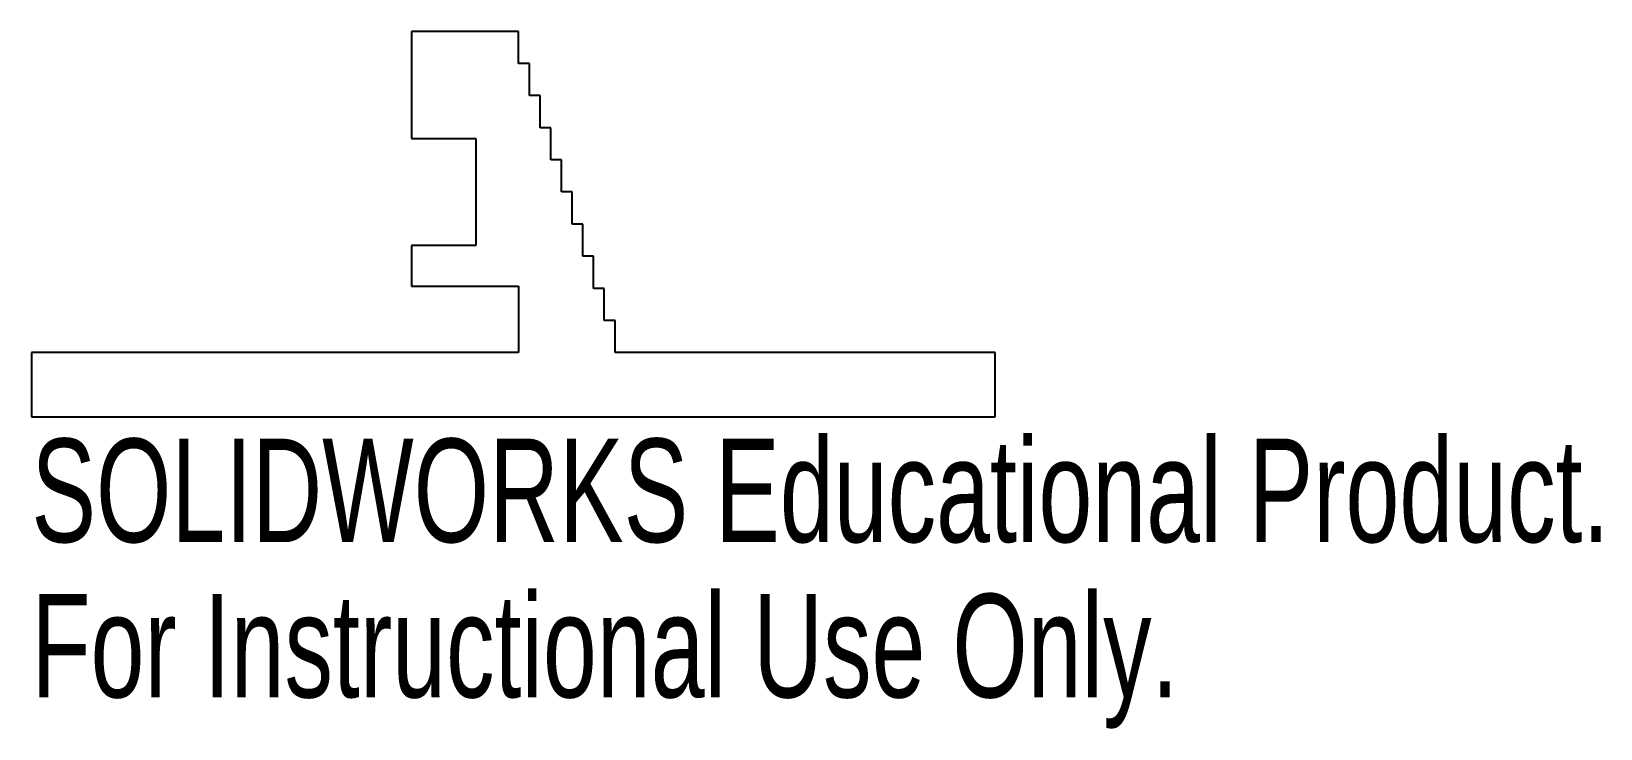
# Model space of a CAD drawing. Header units: millimetres. Extents: x -23.2 to 50, y -17.6 to 15.
import ezdxf

# ---------------------------------------------------------------- set-up
doc = ezdxf.new("R2010")
doc.units = ezdxf.units.MM
doc.styles.add('SLDTEXTSTYLE0', font='TXT', dxfattribs={"width": 0.7})

msp = doc.modelspace()

# ---------------------------------------------------------------- linework, layer by layer
at = {"color": 7, "linetype": 'Continuous', "lineweight": 25}
for p, q in [((-5.5, 15), (-5.5, 10)), ((-0.5, 15), (-5.5, 15)), ((-0.5, 13.5), (-0.5, 15)), ((0, 13.5), (-0.5, 13.5)), ((0, 12), (0, 13.5)), ((0.5, 12), (0, 12)), ((0.5, 10.5), (0.5, 12)), ((1, 10.5), (0.5, 10.5)), ((1, 9), (1, 10.5)), ((-5.5, 10), (-2.5, 10)), ((-2.5, 10), (-2.5, 5)), ((1.5, 9), (1, 9)), ((1.5, 7.5), (1.5, 9)), ((2, 7.5), (1.5, 7.5)), ((2, 6), (2, 7.5)), ((2.5, 6), (2, 6)), ((2.5, 4.5), (2.5, 6)), ((-5.5, 5), (-5.5, 3.1)), ((-2.5, 5), (-5.5, 5)), ((3, 4.5), (2.5, 4.5)), ((3, 3), (3, 4.5)), ((-5.5, 3.1), (-0.5, 3.1)), ((-0.5, 3.1), (-0.5, 0)), ((3.5, 3), (3, 3)), ((3.5, 1.5), (3.5, 3)), ((4, 1.5), (3.5, 1.5)), ((4, 0), (4, 1.5)), ((-23.25, 0), (-23.25, -3)), ((-0.5, 0), (-23.25, 0)), ((21.75, 0), (4, 0)), ((21.75, -3), (21.75, 0)), ((-23.25, -3), (21.75, -3))]:
    msp.add_line(p, q, dxfattribs=at)

# ---------------------------------------------------------------- texts
at = {"color": 7, "linetype": 'Continuous', "char_height": 4.83362, "attachment_point": 1, "style": 'SLDTEXTSTYLE0'}
for s, insert in [('SOLIDWORKS Educational Product.', (-23.25, -4.02)), ('For Instructional Use Only.', (-23.25, -11.27))]:
    msp.add_mtext(s, dxfattribs=dict(at, insert=insert))

doc.saveas('drawing.dxf')
